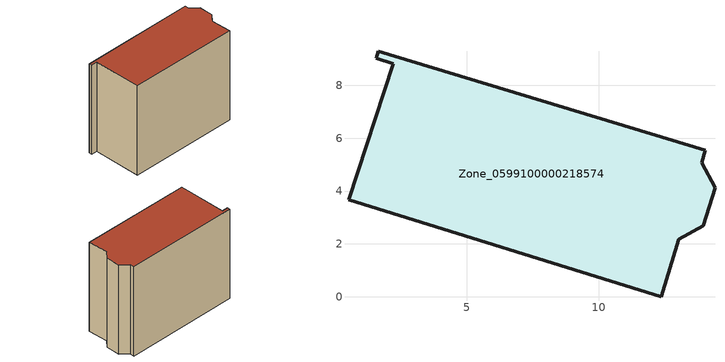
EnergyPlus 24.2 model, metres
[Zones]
Zone_0599100000218574
 floor ground (C_G): 14.41,4.13 13.96,2.68 13.03,2.17 12.38,0 0.53,3.67 2.23,8.82 1.57,9.03 1.65,9.29 14.05,5.54 13.91,5.07 z0
 wall outside (C_F): 13.96,2.68 14.41,4.13 13.91,5.07 14.05,5.54 1.65,9.29 1.57,9.03 2.23,8.82 0.53,3.67 12.38,0 13.03,2.17 13.96,2.68 z0:10.28
 roof outside (C_R): 0.53,3.67 12.38,0 13.03,2.17 13.96,2.68 14.41,4.13 13.91,5.07 14.05,5.54 1.65,9.29 1.57,9.03 2.23,8.82 z10.28
[BUILDING]
Pand.0599100000218574: North Axis=0; Terrain=City; Loads Convergence Tolerance Value=0.04; Temperature Convergence Tolerance Value=0.4; Solar Distribution=FullExterior; Maximum Number of Warmup Days=25; Minimum Number of Warmup Days=1
[Site:Location]
Rotterdam.The.Hague.AP_ZH_NLD Design_Conditions: Latitude=51.96; Longitude=4.45; Time Zone=1; Elevation=-4.5
[SITE:GROUNDTEMPERATURE:BUILDINGSURFACE]
18, 18, 18, 18, 18, 18, 18, 18, 18, 18, 18, 18
[MATERIAL] Thermal Absorptance=0.9; Solar Absorptance=0.7; Visible Absorptance=0.7
Name | Roughness | Thickness | Conductivity | Density | Specific Heat
G.TI.1946 | MediumSmooth | 0.15 | 1 | 540 | 1210
F.TI.1946 | Rough | 0.3 | 0.857143 | 1920 | 840
R.TI.1946 | MediumRough | 0.2 | 0.1 | 1500 | 1000
[CONSTRUCTION]
C_G: G.TI.1946
C_F: F.TI.1946
C_R: R.TI.1946
[ZONE]
Zone_0599100000218574: Type=1; Multiplier=1; Ceiling Height=Autocalculate; Volume=Autocalculate; Floor Area=autocalculate; Part of Total Floor Area=Yes
[ZONEINFILTRATION:DESIGNFLOWRATE]
Infil_Zone_0599100000218574: Zone or ZoneList or Space or SpaceList=Zone_0599100000218574; Schedule=AlwaysOn; Design Flow Rate Calculation Method=Flow/Area; Flow Rate per Floor Area=0.003; Constant Term Coefficient=1; Temperature Term Coefficient=0; Velocity Term Coefficient=0; Velocity Squared Term Coefficient=0
[HVACTEMPLATE:ZONE:IDEALLOADSAIRSYSTEM]
Zone_0599100000218574: Maximum Heating Supply Air Temperature=50; Minimum Cooling Supply Air Temperature=13; Maximum Heating Supply Air Humidity Ratio=0.0156; Minimum Cooling Supply Air Humidity Ratio=0.0077; Heating Limit=NoLimit; Cooling Limit=NoLimit; Dehumidification Control Type=ConstantSensibleHeatRatio; Cooling Sensible Heat Ratio=0.7; Dehumidification Setpoint=60; Humidification Control Type=None; Humidification Setpoint=30; Outdoor Air Method=None; Outdoor Air Flow Rate per Person=0.00944; Outdoor Air Flow Rate per Zone Floor Area=0; Outdoor Air Flow Rate per Zone=0; Demand Controlled Ventilation Type=None; Outdoor Air Economizer Type=NoEconomizer; Heat Recovery Type=None; Sensible Heat Recovery Effectiveness=0.7; Latent Heat Recovery Effectiveness=0.65
[ZONECONTROL:THERMOSTAT]
ThermostatControl_Zone_0599100000218574: Zone or ZoneList=Zone_0599100000218574; Control Type Schedule=DualSetpointControlType; Control 1=Thermostat_Zone_0599100000218574; Temperature Difference Between Cutout And Setpoint=0
[THERMOSTATSETPOINT:DUALSETPOINT]
Thermostat_Zone_0599100000218574: Heating Setpoint Temperature Schedule=HeatingSetpoint_Zone_0599100000218574; Cooling Setpoint Temperature Schedule=CoolingSetpoint_Zone_0599100000218574
[SCHEDULE:COMPACT]
HeatingSetpoint_Zone_0599100000218574: Through: 12/31, For: AllDays, Until: 24:00, 21
CoolingSetpoint_Zone_0599100000218574: Through: 12/31, For: AllDays, Until: 24:00, 24
DualSetpointControlType: Through: 12/31, For: AllDays, Until: 24:00, 4
AlwaysOn: Through: 12/31, For: AllDays, Until: 24:00, 1
